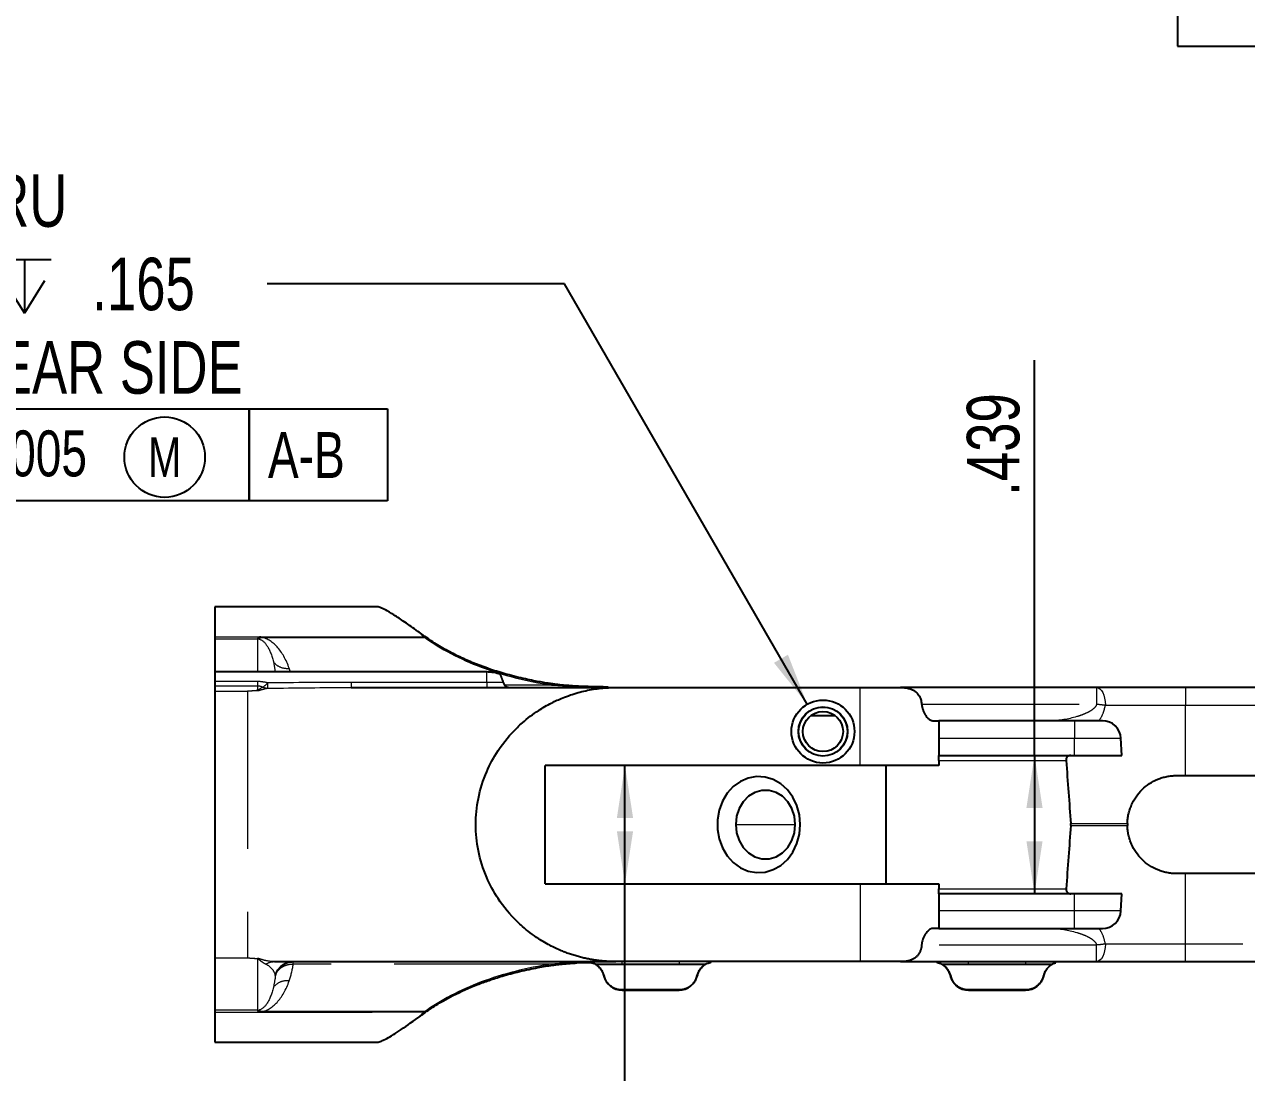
# Model space of a CAD drawing. Header units: inches. Extents: x 0.2 to 16.8, y 0.2 to 10.8.
# Drawn here: x 3.779 to 5.72, y 3.882 to 5.545 of the extents above; entities that cross this region are included whole.
import ezdxf

# ---------------------------------------------------------------- set-up
doc = ezdxf.new("R2010")
doc.units = ezdxf.units.IN
doc.header["$MEASUREMENT"] = 0
doc.linetypes.add('PHANTOM', pattern=[0.5, 0.25, -0.05, 0.05, -0.05, 0.05, -0.05])
doc.layers.add('FORMAT', color=7, linetype='Continuous')
doc.styles.add('SLDTEXTSTYLE0', font='TXT', dxfattribs={"width": 0.75})
doc.dimstyles.new('SLDDIMSTYLE1', dxfattribs={"dimtxt": 0.083333, "dimasz": 0.083333, "dimexe": 0, "dimexo": 0.0625, "dimgap": 0.020833, "dimtad": 0, "dimtih": 1, "dimtoh": 1, "dimdec": 4, "dimlfac": 2, "dimrnd": 1e-09, "dimzin": 4, "dimdsep": 46, "dimtxsty": 'SLDTEXTSTYLE0', "dimsah": 1, "dimcen": 0, "dimadec": 0, "dimazin": 1, "dimtol": 1, "dimtp": 0.0015, "dimtm": 0.0015, "dimtfac": 1, "dimtdec": 4, "dimtofl": 0, "dimtmove": 0, "dimatfit": 3, "dimfxl": 1, "dimfrac": 2, "dimtolj": 1, "dimarcsym": 0})
doc.dimstyles.new('SLDDIMSTYLE10', dxfattribs={"dimtxt": 0.083333, "dimasz": 0.083333, "dimexe": 0, "dimexo": 0.0625, "dimgap": 0.020833, "dimtad": 0, "dimtih": 1, "dimtoh": 1, "dimdec": 3, "dimlfac": 2, "dimrnd": 1e-09, "dimzin": 12, "dimdsep": 46, "dimtxsty": 'SLDTEXTSTYLE0', "dimsah": 1, "dimcen": 0, "dimadec": 0, "dimazin": 3, "dimtfac": 1, "dimtdec": 3, "dimtofl": 0, "dimtmove": 0, "dimatfit": 3, "dimfxl": 1, "dimfrac": 2, "dimtolj": 1, "dimtzin": 12, "dimarcsym": 0})
doc.dimstyles.new('SLDDIMSTYLE17', dxfattribs={"dimtxt": 0.083333, "dimasz": 0.083333, "dimexe": 0, "dimexo": 0.0625, "dimgap": 0.020833, "dimtad": 2, "dimdec": 3, "dimlfac": 2, "dimrnd": 1e-09, "dimzin": 12, "dimdsep": 46, "dimtxsty": 'SLDTEXTSTYLE0', "dimsah": 1, "dimcen": 0.09, "dimadec": 0, "dimazin": 3, "dimtfac": 1, "dimtdec": 3, "dimtofl": 0, "dimtmove": 0, "dimatfit": 3, "dimfxl": 1, "dimfrac": 2, "dimtolj": 1, "dimtzin": 12, "dimarcsym": 0})
doc.dimstyles.new('SLDDIMSTYLE30', dxfattribs={"dimtxt": 0.083333, "dimasz": 0.083333, "dimexe": 0, "dimexo": 0.0625, "dimgap": 0.020833, "dimtad": 0, "dimtih": 1, "dimtoh": 1, "dimdec": 4, "dimlfac": 2, "dimrnd": 1e-09, "dimzin": 4, "dimdsep": 46, "dimtxsty": 'SLDTEXTSTYLE0', "dimsah": 1, "dimcen": 0.09, "dimadec": 0, "dimazin": 1, "dimtol": 1, "dimtm": 0.0025, "dimtfac": 1, "dimtdec": 4, "dimtmove": 0, "dimatfit": 0, "dimfxl": 1, "dimfrac": 2, "dimtolj": 1, "dimtzin": 4, "dimarcsym": 0})

# ---------------------------------------------------------------- blocks, each defined once
blk = doc.blocks.new('_D_1')
at = {"layer": 'FORMAT'}
for p, q in [((5.6101, 6.8232), (5.6101, 5.5108)), ((5.6101, 5.5108), (5.8601, 5.5108))]:
    blk.add_line(p, q, dxfattribs=at)
blk.add_solid([(5.6101, 6.8232), (5.5973, 6.7399), (5.6229, 6.7399)], dxfattribs=at)
at = {"layer": 'FORMAT', "attachment_point": 1, "style": 'SLDTEXTSTYLE0'}
for s, insert, char_height in [('%%c', (5.8601, 5.552), 0.08333), ('.1560', (5.9859, 5.552), 0.08333), ('±.0015 THRU', (6.2629, 5.552), 0.083333)]:
    blk.add_mtext(s, dxfattribs=dict(at, insert=insert, char_height=char_height))
blk = doc.blocks.new('_D_40')
at = {"layer": 'FORMAT'}
for p, q in [((4.7327, 4.1813), (4.7327, 4.3693)), ((4.7327, 3.663), (4.7327, 4.1813)), ((4.9827, 3.663), (4.7327, 3.663))]:
    blk.add_line(p, q, dxfattribs=at)
for points in [[(4.7327, 4.3693), (4.7199, 4.286), (4.7456, 4.286)], [(4.7327, 4.1813), (4.7456, 4.2647), (4.7199, 4.2647)]]:
    blk.add_solid(points, dxfattribs=at)
at = {"layer": 'FORMAT', "attachment_point": 1, "style": 'SLDTEXTSTYLE0'}
for s, insert, char_height in [('.0000', (5.327, 3.7705), 0.08333), ('+', (5.2597, 3.7705), 0.0833), ('.3760', (4.9827, 3.7088), 0.08333), ('.0025', (5.327, 3.6593), 0.08333), ('-', (5.2749, 3.6593), 0.0833)]:
    blk.add_mtext(s, dxfattribs=dict(at, insert=insert, char_height=char_height))
blk = doc.blocks.new('_D_41')
at = {"layer": 'FORMAT'}
for q in [(5.3829, 5.0125), (5.3829, 4.1656)]:
    blk.add_line((5.3829, 4.3851), q, dxfattribs=at)
for points in [[(5.3829, 4.3851), (5.3701, 4.3018), (5.3957, 4.3018)], [(5.3829, 4.1656), (5.3957, 4.2489), (5.3701, 4.2489)]]:
    blk.add_solid(points, dxfattribs=at)
at = {"layer": 'FORMAT', "insert": (5.2755, 4.7971), "char_height": 0.08333, "attachment_point": 1, "rotation": 90, "style": 'SLDTEXTSTYLE0'}
blk.add_mtext('.439', dxfattribs=at)
blk = doc.blocks.new('SW_SYMBOL_HOLE_SPOT')
at = {"layer": 'FORMAT', "color": 0}
for p, q in [((0, 34.45), (0, 2.95)), ((62.99, 2.95), (62.99, 34.45)), ((0, 2.95), (62.99, 2.95))]:
    blk.add_line(p, q, dxfattribs=at)
blk = doc.blocks.new('SW_SYMBOL_HOLE_DEPTH')
at = {"layer": 'FORMAT', "color": 0}
for p, q in [((0, 34.45), (31.5, 34.45)), ((15.75, 34.45), (15.75, 2.95)), ((3.94, 21.85), (15.75, 2.95)), ((27.56, 21.85), (15.75, 2.95))]:
    blk.add_line(p, q, dxfattribs=at)
blk = doc.blocks.new('SW_SYMBOL_HOLE_SINK')
at = {"layer": 'FORMAT', "color": 0}
for p, q in [((0, 34.45), (31.5, 2.95)), ((31.5, 2.95), (62.99, 34.45))]:
    blk.add_line(p, q, dxfattribs=at)
blk = doc.blocks.new('_D_43')
at = {"layer": 'FORMAT'}
for p, q in [((4.6368, 5.1337), (4.1645, 5.1337)), ((5.0221, 4.4663), (4.6368, 5.1337))]:
    blk.add_line(p, q, dxfattribs=at)
blk.add_solid([(5.0221, 4.4663), (4.9915, 4.5449), (4.9693, 4.532)], dxfattribs=at)
at = {"layer": 'FORMAT', "xscale": 0.0027037109, "yscale": 0.0027037109, "zscale": 0.0027037109}
for name, p in [('SW_SYMBOL_HOLE_SPOT', (3.109, 5.079)), ('SW_SYMBOL_HOLE_DEPTH', (3.7367, 5.079)), ('SW_SYMBOL_HOLE_SINK', (2.8554, 4.9466))]:
    blk.add_blockref(name, p, dxfattribs=at)
at = {"layer": 'FORMAT', "attachment_point": 1, "style": 'SLDTEXTSTYLE0'}
for s, insert, char_height in [('%%c', (3.2724, 5.3073), 0.08333), ('.128 THRU', (3.4295, 5.3073), 0.08333), ('%%c', (3.3341, 5.1749), 0.08333), ('.156', (3.4911, 5.1749), 0.08333), ('.165', (3.8871, 5.1749), 0.08333), ('%%c', (3.0805, 5.0425), 0.08333), ('.200 X 90°, NEAR SIDE', (3.2376, 5.0425), 0.083333)]:
    blk.add_mtext(s, dxfattribs=dict(at, insert=insert, char_height=char_height))
blk = doc.blocks.new('SW_SYMBOL_IGTOL_POSI')
at = {"layer": 'FORMAT', "color": 0}
for p, q in [((27.56, -7.87), (27.56, 47.24)), ((0, 19.69), (55.12, 19.69))]:
    blk.add_line(p, q, dxfattribs=at)
blk.add_circle((27.56, 19.69), 15.75, dxfattribs=at)
blk = doc.blocks.new('SW_SYMBOL_CL_M')
at = {"layer": 'FORMAT', "color": 0}
blk.add_circle((31.5, 19.69), 31.5, dxfattribs=at)
at = {"layer": 'FORMAT', "color": 0, "insert": (31.5, 19.69), "char_height": 30.82, "attachment_point": 5, "style": 'SLDTEXTSTYLE0'}
blk.add_mtext('M', dxfattribs=at)
blk = doc.blocks.new('SW_GTOL_13')
at = {"layer": 'FORMAT', "color": 0}
for p, q in [((-0.0219, -0.0365), (-0.0219, 0.1094)), ((-0.0219, 0.1094), (0.124, 0.1094)), ((0.124, 0.1094), (0.124, -0.0365)), ((0.124, -0.0365), (0.124, 0.1094)), ((0.124, 0.1094), (0.6886, 0.1094)), ((0.6886, 0.1094), (0.6886, -0.0365)), ((0.6886, -0.0365), (0.6886, 0.1094)), ((0.6886, 0.1094), (0.9078, 0.1094)), ((0.9078, 0.1094), (0.9078, -0.0365)), ((0.124, -0.0365), (-0.0219, -0.0365)), ((0.6886, -0.0365), (0.124, -0.0365)), ((0.9078, -0.0365), (0.6886, -0.0365))]:
    blk.add_line(p, q, dxfattribs=at)
at = {"layer": 'FORMAT', "color": 0, "xscale": 0.0020277832, "yscale": 0.0020277832, "zscale": 0.0020277832}
for name, p in [('SW_SYMBOL_IGTOL_POSI', (0, 0.0087)), ('SW_SYMBOL_CL_M', (0.4903, -0.0072))]:
    blk.add_blockref(name, p, dxfattribs=at)
at = {"layer": 'FORMAT', "color": 0, "attachment_point": 1, "style": 'SLDTEXTSTYLE0'}
for s, insert, char_height in [('%%c', (0.1535, 0.0647), 0.0625), ('0.005', (0.2479, 0.0751), 0.07292), ('A-B', (0.7182, 0.0725), 0.07292)]:
    blk.add_mtext(s, dxfattribs=dict(at, insert=insert, char_height=char_height))

msp = doc.modelspace()

# ---------------------------------------------------------------- linework, layer by layer
at = {"color": 7, "linetype": 'Continuous', "lineweight": 25}
for p, q in [((4.338181, 4.620815), (4.081363, 4.620815)), ((4.081363, 4.620815), (4.081363, 4.573173)), ((4.081363, 4.573173), (4.081363, 4.569917)), ((4.081363, 4.569917), (4.081363, 4.517469)), ((4.154395, 4.572656), (4.414448, 4.572656)), ((4.513449, 4.517469), (4.081363, 4.517469)), ((4.081363, 4.517469), (4.081363, 4.502273)), ((4.081363, 4.502273), (4.081363, 4.495616)), ((4.081363, 4.495616), (4.081363, 4.486853)), ((4.081363, 4.486853), (4.081363, 4.063833)), ((4.297891, 4.492863), (4.71806, 4.492863)), ((4.71806, 4.492863), (5.105969, 4.492863)), ((5.105969, 4.492863), (5.17013, 4.492863)), ((5.481513, 4.492863), (5.17013, 4.492863)), ((5.622701, 4.492863), (5.481513, 4.492863)), ((6.063646, 4.492863), (5.622701, 4.492863)), ((5.06676, 4.448079), (5.027462, 4.448079)), ((5.221147, 4.440205), (5.230969, 4.440205)), ((5.446633, 4.440205), (5.230969, 4.440205)), ((5.230969, 4.440205), (5.230969, 4.412223)), ((5.490644, 4.440205), (5.446633, 4.440205)), ((5.230969, 4.412223), (5.230969, 4.385087)), ((5.521554, 4.385087), (5.520132, 4.412223)), ((5.230969, 4.385087), (5.446633, 4.385087)), ((5.230969, 4.377213), (5.230969, 4.385087)), ((5.446633, 4.385087), (5.521554, 4.385087)), ((4.605969, 4.181347), (4.605969, 4.369339)), ((5.147338, 4.369339), (4.605969, 4.369339)), ((5.147338, 4.181347), (5.147338, 4.369339)), ((5.230969, 4.369339), (5.147338, 4.369339)), ((5.230969, 4.377213), (5.230969, 4.369339)), ((5.608134, 4.353099), (5.622701, 4.353099)), ((5.622701, 4.353099), (5.792189, 4.353099)), ((5.622701, 4.197587), (5.608134, 4.197587)), ((5.792189, 4.197587), (5.622701, 4.197587)), ((4.605969, 4.181347), (5.147338, 4.181347)), ((5.147338, 4.181347), (5.230969, 4.181347)), ((5.230969, 4.181347), (5.230969, 4.173473)), ((5.230969, 4.165599), (5.230969, 4.173473)), ((5.230969, 4.165599), (5.230969, 4.138463)), ((5.446633, 4.165599), (5.230969, 4.165599)), ((5.521554, 4.165599), (5.446633, 4.165599)), ((5.520132, 4.138463), (5.521554, 4.165599)), ((5.230969, 4.138463), (5.230969, 4.110481)), ((5.230969, 4.110481), (5.221147, 4.110481)), ((5.230969, 4.110481), (5.446633, 4.110481)), ((5.446633, 4.110481), (5.490644, 4.110481)), ((4.081363, 4.063833), (4.081363, 3.980769)), ((4.176144, 4.057823), (4.71806, 4.057823)), ((4.656242, 4.055787), (4.681182, 4.056489)), ((4.677734, 4.05741), (4.680305, 4.056178)), ((5.105969, 4.057823), (4.71806, 4.057823)), ((4.866279, 4.056178), (4.868958, 4.057433)), ((5.17013, 4.057823), (5.105969, 4.057823)), ((5.17013, 4.057823), (5.481513, 4.057823)), ((5.416489, 4.056182), (5.416084, 4.056359)), ((5.416502, 4.056187), (5.416943, 4.056747)), ((5.481513, 4.057823), (5.622701, 4.057823)), ((5.622701, 4.057823), (6.063646, 4.057823)), ((4.728016, 4.053886), (4.818567, 4.053886)), ((5.278213, 4.053886), (5.368764, 4.053886)), ((4.818567, 4.012816), (4.728016, 4.012816)), ((4.728016, 4.012548), (4.818567, 4.012548)), ((5.368764, 4.012816), (5.278213, 4.012816)), ((5.278213, 4.012548), (5.368764, 4.012548)), ((4.081363, 3.980769), (4.081363, 3.977513)), ((4.081363, 3.977513), (4.081363, 3.92987)), ((4.414448, 3.978029), (4.154395, 3.978029)), ((4.081363, 3.92987), (4.338181, 3.92987))]:
    msp.add_line(p, q, dxfattribs=at)
at = {"color": 8, "linetype": 'PHANTOM', "lineweight": 18}
for p, q in [((4.081363, 4.573173), (4.414685, 4.573173)), ((4.081363, 4.569917), (4.149316, 4.569917)), ((4.149276, 4.569908), (4.149316, 4.569917)), ((4.149276, 4.569908), (4.149276, 4.517469)), ((4.174471, 4.533897), (4.177267, 4.517469)), ((4.149276, 4.502273), (4.081363, 4.502273)), ((4.513449, 4.500975), (4.513449, 4.517469)), ((4.081363, 4.495616), (4.149276, 4.495616)), ((4.081363, 4.486853), (4.133444, 4.486853)), ((4.133444, 4.486853), (4.133444, 4.063833)), ((4.149276, 4.495616), (4.149276, 4.488008)), ((4.513449, 4.500975), (4.297891, 4.500975)), ((4.513449, 4.500975), (4.513449, 4.492863)), ((4.539802, 4.500975), (4.513449, 4.500975)), ((4.616303, 4.496819), (4.542057, 4.496819)), ((5.105969, 4.369339), (5.105969, 4.492863)), ((5.481513, 4.492863), (5.481513, 4.466534)), ((5.622701, 4.492863), (5.622701, 4.46488)), ((5.203708, 4.466534), (5.481513, 4.466534)), ((5.495469, 4.46488), (5.622701, 4.46488)), ((5.622701, 4.353099), (5.622701, 4.46488)), ((5.622701, 4.46488), (6.063646, 4.46488)), ((5.446633, 4.440205), (5.446633, 4.412223)), ((5.230969, 4.412223), (5.446633, 4.412223)), ((5.446633, 4.385087), (5.446633, 4.412223)), ((5.446633, 4.412223), (5.520132, 4.412223)), ((5.230969, 4.377213), (5.433115, 4.377213)), ((4.90857, 4.275343), (5.003185, 4.275343)), ((5.440514, 4.276888), (5.530394, 4.276888)), ((5.440514, 4.273798), (5.530394, 4.273798)), ((5.622701, 4.085805), (5.622701, 4.197587)), ((5.105969, 4.181347), (5.105969, 4.057823)), ((5.230969, 4.173473), (5.433115, 4.173473)), ((5.446633, 4.138463), (5.446633, 4.165599)), ((5.446633, 4.138463), (5.230969, 4.138463)), ((5.520132, 4.138463), (5.446633, 4.138463)), ((5.446633, 4.110481), (5.446633, 4.138463)), ((5.481513, 4.084152), (5.203708, 4.084152)), ((5.481513, 4.057823), (5.481513, 4.084152)), ((5.622701, 4.085805), (5.495469, 4.085805)), ((5.622701, 4.057823), (5.622701, 4.085805)), ((6.063646, 4.085805), (5.622701, 4.085805)), ((4.081363, 4.063833), (4.133444, 4.063833)), ((4.149276, 4.062678), (4.149276, 3.980778)), ((4.206191, 4.053867), (4.206191, 4.057823)), ((4.616303, 4.053867), (4.206191, 4.053867)), ((4.699598, 4.035664), (4.699387, 4.035367)), ((4.847196, 4.035367), (4.846985, 4.035664)), ((5.249815, 4.035681), (5.249586, 4.035368)), ((5.397393, 4.035367), (5.397181, 4.035664)), ((4.728016, 4.012548), (4.728016, 4.012816)), ((4.818567, 4.012816), (4.818567, 4.012548)), ((5.278213, 4.012548), (5.278213, 4.012816)), ((5.368764, 4.012816), (5.368764, 4.012548)), ((4.149316, 3.980769), (4.081363, 3.980769)), ((4.081363, 3.977513), (4.414685, 3.977513)), ((4.149276, 3.980778), (4.149316, 3.980769))]:
    msp.add_line(p, q, dxfattribs=at)
at = {"color": 8, "linetype": 'PHANTOM', "lineweight": 18, "flags": 128}
for points in [[(5.481513, 4.492863), (5.48415, 4.492332), (5.486692, 4.490761), (5.489048, 4.488204), (5.491133, 4.484754), (5.492873, 4.480534), (5.494205, 4.475697), (5.495081, 4.470416), (5.495469, 4.46488)], [(5.495469, 4.085805), (5.495081, 4.08027), (5.494205, 4.074989), (5.492873, 4.070152), (5.491133, 4.065932), (5.489048, 4.062482), (5.486692, 4.059925), (5.48415, 4.058353), (5.481513, 4.057823)]]:
    msp.add_lwpolyline(points, dxfattribs=at)
at = {"color": 7, "linetype": 'Continuous', "lineweight": 25, "flags": 128}
for points in [[(5.0111, 4.275343), (5.009748, 4.290692), (5.005748, 4.305413), (4.999264, 4.318902), (4.990561, 4.330608), (4.979995, 4.340052), (4.968, 4.346847), (4.955065, 4.350714), (4.941721, 4.351495), (4.928514, 4.349159), (4.915984, 4.3438), (4.904645, 4.33564), (4.894961, 4.32501), (4.887328, 4.312347), (4.882059, 4.298169), (4.87937, 4.283057), (4.87937, 4.267629), (4.882059, 4.252516), (4.887328, 4.238339), (4.894961, 4.225676), (4.904645, 4.215046), (4.915984, 4.206885), (4.928514, 4.201527), (4.941721, 4.199191), (4.955065, 4.199972), (4.968, 4.203839), (4.979995, 4.210634), (4.990561, 4.220077), (4.999264, 4.231784), (5.005748, 4.245273), (5.009748, 4.259994), (5.0111, 4.275343)], [(4.90857, 4.275343), (4.909945, 4.26227), (4.913989, 4.249957), (4.920467, 4.239119), (4.929004, 4.230387), (4.939102, 4.224267), (4.950175, 4.221115), (4.96158, 4.221115), (4.972653, 4.224267), (4.982751, 4.230387), (4.991288, 4.239119), (4.997766, 4.249957), (5.00181, 4.26227), (5.003185, 4.275343), (5.00181, 4.288416), (4.997766, 4.300729), (4.991288, 4.311567), (4.982751, 4.320299), (4.972653, 4.326419), (4.96158, 4.329571), (4.950175, 4.329571), (4.939102, 4.326419), (4.929004, 4.320299), (4.920467, 4.311567), (4.913989, 4.300729), (4.909945, 4.288416), (4.90857, 4.275343)]]:
    msp.add_lwpolyline(points, dxfattribs=at)
at = {"color": 7, "linetype": 'Continuous', "lineweight": 25}
for radius in [0.05, 0.039, 0.038878, 0.031875]:
    msp.add_circle((5.047111, 4.422981), radius, dxfattribs=at)
at = {"color": 8, "linetype": 'PHANTOM', "lineweight": 18}
for centre, radius, start, end in [((4.439602, 4.562755), 0.030085, 154.298858, 156.956414), ((4.299806, 2.316143), 2.177075, 93.964783, 94.382549), ((4.30551, 1.904239), 2.588339, 93.456431, 93.811684), ((4.629641, 4.489056), 0.015432, 142.086612, 149.80021), ((4.30551, 6.646447), 2.588339, 266.188316, 266.543569), ((4.299806, 6.234543), 2.177075, 265.617451, 266.035217), ((4.629641, 4.06163), 0.015432, 210.19979, 217.913388), ((4.439602, 3.987931), 0.030085, 203.043597, 205.701142)]:
    msp.add_arc(centre, radius, start, end, dxfattribs=at)
at = {"color": 7, "linetype": 'Continuous', "lineweight": 25}
for centre, radius, start, end in [((4.513449, 4.45743), 0.060039, 68.876891, 90), ((5.490644, 4.410678), 0.029528, 3, 90), ((5.419787, 4.275343), 0.020785, 355.736205, 4.263795), ((5.608121, 4.275343), 0.077743, 178.861013, 181.138987), ((5.490644, 4.140008), 0.029528, 270, 357), ((4.728016, 4.042075), 0.029528, 192.697231, 270), ((4.818567, 4.042075), 0.029528, 270, 347.321517), ((5.278213, 4.042075), 0.029528, 192.679854, 270), ((5.368764, 4.042075), 0.029528, 270, 347.31909)]:
    msp.add_arc(centre, radius, start, end, dxfattribs=at)
at = {"color": 8, "linetype": 'PHANTOM', "lineweight": 18}
for centre, major_axis, ratio, start_param, end_param in [((4.149276, 4.494655), (0, 0.075253), 0.39237742, 6.19638491, 6.28318531), ((4.16279, 4.479404), (-0.006502, 0.088334), 0.5096865, 5.12006662, 5.19452247), ((4.149299, 4.509524), (-0.002052, 0.022255), 0.31384854, 2.85272127, 2.87806085), ((4.149299, 4.041162), (0.002052, 0.022255), 0.31384869, 0.26353198, 0.28887157), ((4.16279, 4.071282), (0.006502, 0.088334), 0.5096865, 4.23025549, 4.55158555), ((4.149276, 4.056031), (0, 0.075253), 0.39237742, 3.14159265, 3.22839305)]:
    msp.add_ellipse(centre, major_axis=major_axis, ratio=ratio, start_param=start_param, end_param=end_param, dxfattribs=at)
at = {"color": 7, "linetype": 'Continuous', "lineweight": 25}
msp.add_ellipse((4.477381, 4.543967), major_axis=(0.120471, -0.058277), ratio=0.00881544, start_param=4.14219292, end_param=4.16933165, dxfattribs=at)
for points, knots in [([(4.404078, 4.581961), (4.396898, 4.587084), (4.382823, 4.597127), (4.365628, 4.608471), (4.352699, 4.616036), (4.343959, 4.619764), (4.339386, 4.621236), (4.33819, 4.620809), (4.338181, 4.620806)], [0, 0, 0, 0, 0.23047988, 0.45181707, 0.6655985, 0.83354932, 0.99875081, 1, 1, 1, 1]), ([(4.154395, 4.572656), (4.153697, 4.572641), (4.15265, 4.572618), (4.151479, 4.572231), (4.150813, 4.57178), (4.150328, 4.571211), (4.149989, 4.570708), (4.14974, 4.570336), (4.149563, 4.570122), (4.149465, 4.569991), (4.149353, 4.569935), (4.149316, 4.569917)], [0, 0, 0, 0, 0.19939692, 0.29871492, 0.40840951, 0.55485462, 0.73732076, 0.84430011, 0.9235092, 0.97520031, 1, 1, 1, 1]), ([(4.617466, 4.498538), (4.615048, 4.498898), (4.609599, 4.499709), (4.600587, 4.501206), (4.589845, 4.503166), (4.577437, 4.505694), (4.563438, 4.508892), (4.540202, 4.514872), (4.514144, 4.523109), (4.490695, 4.532293), (4.476008, 4.538752), (4.465127, 4.543914), (4.454285, 4.54947), (4.443524, 4.55543), (4.43291, 4.561809), (4.422444, 4.5686), (4.415845, 4.573376), (4.412493, 4.575802)], [0, 0, 0, 0, 0.02890463, 0.06514756, 0.10879015, 0.15991368, 0.21862209, 0.28504437, 0.45921382, 0.57066222, 0.62593117, 0.68317325, 0.74241898, 0.80369756, 0.86703668, 0.93246256, 1, 1, 1, 1]), ([(4.414685, 4.573173), (4.414898, 4.573069), (4.41507, 4.572927), (4.414969, 4.572703), (4.414687, 4.572656), (4.414448, 4.572656)], [0, 0, 0, 0, 0.5, 0.5, 1, 1, 1, 1]), ([(4.539802, 4.500975), (4.539568, 4.501677), (4.539117, 4.503023), (4.538497, 4.504777), (4.537956, 4.506256), (4.537444, 4.507621), (4.536959, 4.508886), (4.536402, 4.510292), (4.535868, 4.511609), (4.535431, 4.512663), (4.535155, 4.51331), (4.53512, 4.513389), (4.535103, 4.513428)], [0, 0, 0, 0, 0.09227919, 0.17696107, 0.25390655, 0.32300065, 0.40879201, 0.49158084, 0.62300033, 0.75152887, 0.87718064, 1, 1, 1, 1]), ([(4.71806, 4.057823), (4.715801, 4.057843), (4.711259, 4.057883), (4.704413, 4.058207), (4.697503, 4.058733), (4.690538, 4.059486), (4.683524, 4.060466), (4.676469, 4.061682), (4.669382, 4.063138), (4.662273, 4.064841), (4.65515, 4.066795), (4.648023, 4.069006), (4.640903, 4.071478), (4.630018, 4.075671), (4.61464, 4.082701), (4.592837, 4.095313), (4.575114, 4.108752), (4.552773, 4.129364), (4.53194, 4.154472), (4.511152, 4.192892), (4.498698, 4.232706), (4.494435, 4.275343), (4.498698, 4.317979), (4.511152, 4.357793), (4.53194, 4.396213), (4.552773, 4.421322), (4.575115, 4.441935), (4.592837, 4.455373), (4.61464, 4.467984), (4.631653, 4.475762), (4.645915, 4.481062), (4.658135, 4.484822), (4.670332, 4.487834), (4.682457, 4.490127), (4.694468, 4.491715), (4.706322, 4.492685), (4.714172, 4.492804), (4.71806, 4.492863)], [0, 0, 0, 0, 0.00982598, 0.01976326, 0.02981163, 0.03997086, 0.05024073, 0.06062103, 0.0711115, 0.08171194, 0.09242209, 0.10324174, 0.11417066, 0.12520863, 0.15398483, 0.18763007, 0.2346303, 0.250344, 0.31988167, 0.37524417, 0.43953962, 0.50000521, 0.56046947, 0.62476626, 0.68012584, 0.74966642, 0.765385, 0.81238036, 0.84602314, 0.87480181, 0.89365499, 0.91218751, 0.93039823, 0.948286, 0.96584964, 0.983088, 1, 1, 1, 1]), ([(4.54774, 4.492863), (4.547377, 4.492881), (4.546657, 4.492917), (4.545649, 4.493202), (4.544706, 4.493641), (4.543835, 4.494239), (4.542854, 4.495142), (4.541803, 4.496504), (4.540711, 4.498477), (4.540109, 4.500131), (4.539802, 4.500975)], [0, 0, 0, 0, 0.10313168, 0.20461058, 0.30447021, 0.40273464, 0.49942052, 0.65942451, 0.82634441, 1, 1, 1, 1]), ([(4.656242, 4.494899), (4.653722, 4.495046), (4.64863, 4.495343), (4.640957, 4.495914), (4.633181, 4.496614), (4.625324, 4.497459), (4.620097, 4.498177), (4.617466, 4.498538)], [0, 0, 0, 0, 0.19275318, 0.38952258, 0.589946, 0.79360089, 1, 1, 1, 1]), ([(4.695422, 4.493795), (4.692755, 4.493823), (4.687444, 4.493879), (4.679525, 4.494027), (4.671687, 4.494235), (4.663929, 4.494508), (4.658798, 4.494769), (4.656242, 4.494899)], [0, 0, 0, 0, 0.20343477, 0.4050495, 0.60494555, 0.80322687, 1, 1, 1, 1]), ([(5.17013, 4.492863), (5.171291, 4.492848), (5.173575, 4.49282), (5.176858, 4.492575), (5.179962, 4.492168), (5.182882, 4.491579), (5.18562, 4.490803), (5.188174, 4.489835), (5.190546, 4.48867), (5.192735, 4.487306), (5.194987, 4.485551), (5.197219, 4.483311), (5.19931, 4.480484), (5.201014, 4.477351), (5.20232, 4.47395), (5.203263, 4.470334), (5.20356, 4.467798), (5.203708, 4.466534)], [0, 0, 0, 0, 0.071862015, 0.141452312, 0.208858588, 0.27417734, 0.337514603, 0.398986665, 0.45872071, 0.516855324, 0.573540828, 0.649935219, 0.723415764, 0.794533361, 0.863895229, 0.932155457, 1, 1, 1, 1]), ([(5.203708, 4.466534), (5.203784, 4.465815), (5.203937, 4.464354), (5.204331, 4.462183), (5.204847, 4.460004), (5.205499, 4.457837), (5.206562, 4.454935), (5.208315, 4.451273), (5.210774, 4.447432), (5.213194, 4.444617), (5.214983, 4.442987), (5.216535, 4.441817), (5.21805, 4.440926), (5.219712, 4.44031), (5.220688, 4.440239), (5.221147, 4.440205)], [0, 0, 0, 0, 0.04671421, 0.09491049, 0.14472919, 0.19629742, 0.2497298, 0.36248726, 0.49691697, 0.62205902, 0.70516213, 0.74988344, 0.84243027, 0.92579082, 1, 1, 1, 1]), ([(5.44049, 4.385087), (5.44018, 4.385078), (5.439566, 4.385059), (5.438669, 4.384905), (5.437222, 4.384491), (5.435753, 4.383657), (5.434469, 4.382249), (5.433685, 4.380917), (5.433105, 4.379225), (5.433112, 4.377876), (5.433115, 4.377213)], [0, 0, 0, 0, 0.08664899, 0.1714323, 0.25491733, 0.50709836, 0.62144404, 0.72965442, 0.86720004, 1, 1, 1, 1]), ([(5.530394, 4.276888), (5.530436, 4.278161), (5.530521, 4.280702), (5.53088, 4.284487), (5.531408, 4.288237), (5.532123, 4.291951), (5.533022, 4.295629), (5.534107, 4.299271), (5.535379, 4.302878), (5.538233, 4.309856), (5.543691, 4.31975), (5.553363, 4.331189), (5.565018, 4.340662), (5.576199, 4.346544), (5.585695, 4.349926), (5.593054, 4.351751), (5.600546, 4.35289), (5.605601, 4.353029), (5.608134, 4.353099)], [0, 0, 0, 0, 0.03128656, 0.06242799, 0.09350679, 0.12460634, 0.15581019, 0.1872014, 0.21886189, 0.25087183, 0.37506241, 0.49997404, 0.62585376, 0.75055877, 0.81367538, 0.87590759, 0.93782372, 1, 1, 1, 1]), ([(5.608134, 4.197587), (5.606865, 4.197604), (5.604332, 4.197639), (5.600552, 4.197923), (5.596803, 4.198376), (5.593086, 4.199016), (5.589402, 4.199837), (5.585753, 4.200841), (5.582139, 4.202029), (5.575083, 4.204727), (5.565018, 4.210025), (5.553365, 4.219495), (5.543691, 4.230937), (5.537621, 4.241939), (5.534025, 4.251348), (5.532043, 4.258698), (5.530752, 4.26619), (5.530513, 4.271258), (5.530394, 4.273798)], [0, 0, 0, 0, 0.03116081, 0.06218659, 0.09314893, 0.12411991, 0.15517161, 0.18637556, 0.21780232, 0.24952099, 0.37420005, 0.50010624, 0.62499205, 0.74920891, 0.81285047, 0.87542183, 0.93758261, 1, 1, 1, 1]), ([(5.433115, 4.173473), (5.433101, 4.17314), (5.433075, 4.17248), (5.433189, 4.171504), (5.433419, 4.170564), (5.433931, 4.169258), (5.434957, 4.167736), (5.436606, 4.166498), (5.438489, 4.165727), (5.439812, 4.165642), (5.44049, 4.165599)], [0, 0, 0, 0, 0.06703086, 0.13321636, 0.2005979, 0.27111507, 0.44195521, 0.63038941, 0.81049454, 1, 1, 1, 1]), ([(5.221147, 4.110481), (5.220811, 4.110463), (5.220107, 4.110424), (5.218939, 4.110101), (5.217631, 4.109525), (5.216385, 4.108755), (5.214992, 4.107707), (5.213203, 4.106077), (5.210788, 4.103273), (5.208328, 4.099434), (5.20637, 4.095358), (5.205042, 4.091499), (5.204142, 4.087853), (5.20385, 4.085363), (5.203708, 4.084152)], [0, 0, 0, 0, 0.05457767, 0.11436041, 0.17936526, 0.24960529, 0.29503413, 0.37721998, 0.50268134, 0.63695167, 0.74957206, 0.83786876, 0.92114682, 1, 1, 1, 1]), ([(5.203708, 4.084152), (5.203634, 4.083436), (5.203486, 4.082004), (5.203107, 4.079907), (5.202615, 4.077866), (5.201998, 4.075891), (5.201259, 4.073992), (5.200397, 4.072176), (5.199413, 4.070449), (5.198307, 4.06882), (5.197078, 4.067292), (5.19504, 4.065149), (5.191923, 4.062704), (5.187431, 4.060426), (5.182281, 4.058875), (5.176496, 4.057969), (5.172294, 4.057873), (5.17013, 4.057823)], [0, 0, 0, 0, 0.03834776, 0.07668114, 0.11512363, 0.15379766, 0.19282349, 0.23231815, 0.27239458, 0.31316089, 0.35471978, 0.39716822, 0.50539316, 0.61889898, 0.73864496, 0.86544889, 1, 1, 1, 1]), ([(4.177733, 4.035955), (4.1794, 4.042174), (4.183159, 4.047826), (4.19337, 4.055614), (4.199765, 4.057823), (4.206191, 4.057823)], [0, 0, 0, 0, 0.5, 0.5, 1, 1, 1, 1]), ([(4.617466, 4.052147), (4.61966, 4.052452), (4.624024, 4.053057), (4.630585, 4.053799), (4.637096, 4.054436), (4.643545, 4.05497), (4.649916, 4.055422), (4.654146, 4.055666), (4.656242, 4.055787)], [0, 0, 0, 0, 0.17217631, 0.34250624, 0.51069842, 0.676493, 0.83966062, 1, 1, 1, 1]), ([(4.677495, 4.057471), (4.677468, 4.057462), (4.676875, 4.057269), (4.678611, 4.056717), (4.680266, 4.056191)], [0, 0, 0, 0, 0.04658607, 1, 1, 1, 1]), ([(4.680285, 4.056184), (4.68256, 4.05521), (4.687108, 4.053261), (4.692674, 4.048266), (4.697069, 4.04222), (4.698563, 4.037504), (4.69931, 4.035147)], [0, 0, 0, 0, 0.25001688, 0.49998645, 0.75011235, 1, 1, 1, 1]), ([(4.847273, 4.035147), (4.84802, 4.037504), (4.849515, 4.04222), (4.853909, 4.048266), (4.859476, 4.053261), (4.864024, 4.05521), (4.866298, 4.056184)], [0, 0, 0, 0, 0.24988931, 0.50001537, 0.74998353, 1, 1, 1, 1]), ([(4.866317, 4.056191), (4.868257, 4.056746), (4.870332, 4.057339), (4.869069, 4.057461), (4.868986, 4.057469)], [0, 0, 0, 0, 0.93421061, 1, 1, 1, 1]), ([(5.227823, 4.057466), (5.227739, 4.057458), (5.226512, 4.057335), (5.228578, 4.056736), (5.230501, 4.056178)], [0, 0, 0, 0, 0.06858481, 1, 1, 1, 1]), ([(5.227749, 4.057498), (5.227601, 4.057482), (5.226499, 4.057362), (5.228624, 4.056734), (5.230462, 4.056191)], [0, 0, 0, 0, 0.13452282, 1, 1, 1, 1]), ([(5.230482, 4.056184), (5.232756, 4.05521), (5.237304, 4.053262), (5.24287, 4.048267), (5.247264, 4.042221), (5.24876, 4.037505), (5.249507, 4.035148)], [0, 0, 0, 0, 0.25001483, 0.49997705, 0.75010377, 1, 1, 1, 1]), ([(5.39747, 4.035144), (5.398215, 4.037502), (5.399707, 4.042219), (5.404103, 4.048266), (5.409672, 4.053261), (5.414221, 4.05521), (5.416495, 4.056184)], [0, 0, 0, 0, 0.249850871, 0.499974717, 0.74997448, 1, 1, 1, 1]), ([(4.412493, 3.974884), (4.413917, 3.975929), (4.417469, 3.978538), (4.424098, 3.983136), (4.433256, 3.989107), (4.445236, 3.996287), (4.466261, 4.007682), (4.490427, 4.018566), (4.517205, 4.028405), (4.539372, 4.035501), (4.560768, 4.041227), (4.579884, 4.045529), (4.593744, 4.048267), (4.606091, 4.050435), (4.613865, 4.051605), (4.617466, 4.052147)], [0, 0, 0, 0, 0.028968998, 0.072309423, 0.12984076, 0.201319875, 0.286439685, 0.484896364, 0.572474954, 0.666863861, 0.786187124, 0.850096287, 0.906965536, 0.956904295, 1, 1, 1, 1]), ([(4.685438, 4.053886), (4.685492, 4.053886), (4.685612, 4.053885), (4.685971, 4.053885), (4.686507, 4.053887), (4.687533, 4.053883), (4.689439, 4.053886), (4.693203, 4.053893), (4.698197, 4.053885), (4.704005, 4.053887), (4.709702, 4.053886), (4.715194, 4.053886), (4.719554, 4.053886), (4.723825, 4.053886), (4.72664, 4.053886), (4.728016, 4.053886)], [0, 0, 0, 0, 0.04057271, 0.09139621, 0.15167341, 0.1933868, 0.30264868, 0.43047727, 0.54550291, 0.63801938, 0.75571498, 0.82085497, 0.88324587, 0.94294217, 1, 1, 1, 1]), ([(4.699387, 4.035367), (4.699202, 4.036061), (4.698822, 4.037484), (4.698023, 4.039608), (4.697021, 4.041768), (4.695785, 4.043936), (4.694214, 4.04622), (4.692109, 4.048714), (4.689221, 4.051467), (4.686771, 4.053034), (4.685438, 4.053886)], [0, 0, 0, 0, 0.09043752, 0.1855772, 0.28548423, 0.39019714, 0.49972401, 0.63428277, 0.80104904, 1, 1, 1, 1]), ([(4.818567, 4.053886), (4.819434, 4.053886), (4.821162, 4.053886), (4.823738, 4.053886), (4.826281, 4.053886), (4.828781, 4.053886), (4.832772, 4.053887), (4.837754, 4.053887), (4.843003, 4.053887), (4.848448, 4.053886), (4.8538, 4.053886), (4.857345, 4.053887), (4.859043, 4.053886), (4.860098, 4.053887), (4.860808, 4.053884), (4.861045, 4.053886), (4.861145, 4.053886)], [0, 0, 0, 0, 0.035944033, 0.07171656, 0.107332267, 0.142801743, 0.178133415, 0.280102628, 0.367188187, 0.439293892, 0.582807025, 0.725271349, 0.793832634, 0.837476525, 0.931061184, 1, 1, 1, 1]), ([(4.861145, 4.053886), (4.860442, 4.053459), (4.859092, 4.052638), (4.857281, 4.051257), (4.855714, 4.049884), (4.854379, 4.048544), (4.853254, 4.047271), (4.851702, 4.045316), (4.849935, 4.042578), (4.848223, 4.038983), (4.847529, 4.036539), (4.847196, 4.035367)], [0, 0, 0, 0, 0.10357236, 0.19906419, 0.28651042, 0.36591281, 0.43726298, 0.5005536, 0.68029921, 0.84672447, 1, 1, 1, 1]), ([(5.235639, 4.053886), (5.2357, 4.053886), (5.235833, 4.053885), (5.236231, 4.053885), (5.236991, 4.053885), (5.23813, 4.053888), (5.240064, 4.053885), (5.242845, 4.05389), (5.24724, 4.053887), (5.252662, 4.053886), (5.258041, 4.053887), (5.263403, 4.053886), (5.26811, 4.053886), (5.273082, 4.053886), (5.27649, 4.053886), (5.278213, 4.053886)], [0, 0, 0, 0, 0.04526323, 0.09903371, 0.16036146, 0.25012502, 0.30102309, 0.40779819, 0.52095984, 0.6132552, 0.72334693, 0.79024096, 0.85865518, 0.92857585, 1, 1, 1, 1]), ([(5.249586, 4.035368), (5.249398, 4.036071), (5.249002, 4.03755), (5.248144, 4.039805), (5.24701, 4.042186), (5.245538, 4.044647), (5.243698, 4.047136), (5.241446, 4.049577), (5.238774, 4.051923), (5.236705, 4.053218), (5.235639, 4.053886)], [0, 0, 0, 0, 0.09170894, 0.19285794, 0.30352252, 0.4237525, 0.55355236, 0.69288006, 0.84168334, 1, 1, 1, 1]), ([(5.368764, 4.053886), (5.369621, 4.053886), (5.371329, 4.053886), (5.373872, 4.053886), (5.376379, 4.053886), (5.378841, 4.053886), (5.383775, 4.053887), (5.390184, 4.053887), (5.397664, 4.053886), (5.40368, 4.053886), (5.407499, 4.053887), (5.409379, 4.053885), (5.410433, 4.053886), (5.411049, 4.053884), (5.411252, 4.053886), (5.41134, 4.053886)], [0, 0, 0, 0, 0.03556097, 0.07089238, 0.1060096, 0.14092391, 0.1756443, 0.31947811, 0.43230818, 0.57441457, 0.71575394, 0.80281865, 0.85766797, 0.93845611, 1, 1, 1, 1]), ([(5.41134, 4.053886), (5.410702, 4.0535), (5.409458, 4.052748), (5.407755, 4.051479), (5.40623, 4.050181), (5.40488, 4.048866), (5.40369, 4.04756), (5.402652, 4.046281), (5.401752, 4.045045), (5.400978, 4.043867), (5.399823, 4.041917), (5.398468, 4.03914), (5.397743, 4.036596), (5.397393, 4.035367)], [0, 0, 0, 0, 0.09402531, 0.18305736, 0.26712516, 0.34623259, 0.42037271, 0.48953664, 0.55371806, 0.61291486, 0.66712898, 0.83930609, 1, 1, 1, 1]), ([(4.728016, 4.012816), (4.727186, 4.012836), (4.725528, 4.012877), (4.723066, 4.013204), (4.720656, 4.013718), (4.718327, 4.014427), (4.7161, 4.01531), (4.713996, 4.016347), (4.71203, 4.017517), (4.710214, 4.018796), (4.708554, 4.02016), (4.707052, 4.021585), (4.705707, 4.02305), (4.704515, 4.024532), (4.703469, 4.026015), (4.70256, 4.027482), (4.701778, 4.028919), (4.701113, 4.030315), (4.700552, 4.031662), (4.700085, 4.032951), (4.699699, 4.034178), (4.69949, 4.03498), (4.69939, 4.035368)], [0, 0, 0, 0, 0.06340414, 0.12663932, 0.18941442, 0.25144554, 0.3124627, 0.37221554, 0.43047806, 0.48705192, 0.54176838, 0.594489, 0.6451051, 0.69353632, 0.73972838, 0.7836505, 0.82529234, 0.86466109, 0.90177843, 0.9366778, 0.9694018, 1, 1, 1, 1]), ([(4.847193, 4.035368), (4.846975, 4.034568), (4.846509, 4.032858), (4.845466, 4.03022), (4.84402, 4.027381), (4.842062, 4.024428), (4.839524, 4.021478), (4.836361, 4.018689), (4.83258, 4.016237), (4.828252, 4.01433), (4.823518, 4.013059), (4.820225, 4.012897), (4.818567, 4.012816)], [0, 0, 0, 0, 0.06334863, 0.13539066, 0.21642345, 0.30655437, 0.40561055, 0.51304662, 0.62787106, 0.74861876, 0.87339477, 1, 1, 1, 1]), ([(5.278213, 4.012816), (5.277383, 4.012836), (5.275725, 4.012877), (5.273263, 4.013204), (5.270853, 4.013718), (5.268524, 4.014427), (5.266297, 4.01531), (5.264193, 4.016347), (5.262227, 4.017517), (5.260411, 4.018796), (5.258751, 4.02016), (5.257249, 4.021585), (5.255904, 4.02305), (5.254712, 4.024532), (5.253666, 4.026015), (5.252757, 4.027482), (5.251975, 4.028919), (5.251309, 4.030315), (5.250748, 4.031662), (5.250282, 4.032951), (5.249895, 4.034178), (5.249687, 4.03498), (5.249587, 4.035368)], [0, 0, 0, 0, 0.06340398, 0.12663903, 0.18941402, 0.25144507, 0.31246218, 0.372215, 0.43047752, 0.48705139, 0.54176788, 0.59448855, 0.6451047, 0.69353598, 0.73972811, 0.78365028, 0.82529218, 0.86466098, 0.90177837, 0.93667776, 0.96940179, 1, 1, 1, 1]), ([(5.39739, 4.035368), (5.397172, 4.034568), (5.396706, 4.032858), (5.395663, 4.03022), (5.394217, 4.027381), (5.392258, 4.024428), (5.38972, 4.021478), (5.386558, 4.018689), (5.382777, 4.016237), (5.378449, 4.01433), (5.373714, 4.013059), (5.370422, 4.012897), (5.368764, 4.012816)], [0, 0, 0, 0, 0.0633486, 0.13539054, 0.2164232, 0.30655397, 0.40561003, 0.51304599, 0.62787041, 0.7486182, 0.87339442, 1, 1, 1, 1]), ([(4.154395, 3.978029), (4.153981, 3.978037), (4.153234, 3.978051), (4.152196, 3.978201), (4.151391, 3.978504), (4.150793, 3.978932), (4.150328, 3.979485), (4.150006, 3.979953), (4.149761, 3.980316), (4.149596, 3.980529), (4.149499, 3.980681), (4.149361, 3.980747), (4.149316, 3.980769)], [0, 0, 0, 0, 0.12130605, 0.21829298, 0.31193717, 0.41891737, 0.55241169, 0.73889703, 0.82386324, 0.90870412, 0.97003592, 1, 1, 1, 1]), ([(4.414448, 3.978029), (4.414761, 3.97803), (4.415018, 3.97796), (4.415039, 3.977715), (4.414867, 3.977602), (4.414685, 3.977513)], [0, 0, 0, 0, 0.5, 0.5, 1, 1, 1, 1]), ([(4.338181, 3.92988), (4.33819, 3.929877), (4.339386, 3.92945), (4.343949, 3.930912), (4.354493, 3.935442), (4.373232, 3.946838), (4.393603, 3.961293), (4.404078, 3.968725)], [0, 0, 0, 0, 0.00124987, 0.16653662, 0.33458475, 0.65787117, 1, 1, 1, 1]), ([(4.404078, 3.968725), (4.405493, 3.969745), (4.406923, 3.970784), (4.409087, 3.972368), (4.409813, 3.972902), (4.410903, 3.973706), (4.411284, 3.973988), (4.411974, 3.974499), (4.412259, 3.974711), (4.412493, 3.974884)], [0, 0, 0, 0, 0.5, 0.5, 0.75, 0.75, 0.875, 0.875, 1, 1, 1, 1])]:
    msp.add_open_spline(points, degree=3, knots=knots, dxfattribs=at)
for points in [[(4.412493, 4.575802), (4.40968, 4.577887), (4.406837, 4.579972), (4.404078, 4.581961)], [(4.706028, 4.493154), (4.702519, 4.493552), (4.698956, 4.493764), (4.695422, 4.493795)], [(5.433115, 4.377213), (5.435606, 4.343102), (5.438072, 4.309667), (5.440514, 4.276888)], [(5.440514, 4.273798), (5.438072, 4.241019), (5.435606, 4.207584), (5.433115, 4.173473)], [(4.414685, 3.977512), (4.413759, 3.977058), (4.412837, 3.976606), (4.411918, 3.976155)]]:
    msp.add_open_spline(points, degree=3, dxfattribs=at)
at = {"color": 8, "linetype": 'PHANTOM', "lineweight": 18}
for points in [[(4.404078, 4.581961), (4.406627, 4.579568), (4.409226, 4.577084), (4.411918, 4.574531)], [(4.154395, 4.572656), (4.153529, 4.571243), (4.152663, 4.570217), (4.151836, 4.569624)], [(4.174471, 4.533897), (4.17701, 4.530252), (4.184441, 4.524371), (4.194588, 4.522857), (4.199666, 4.523298)], [(4.165295, 4.50022), (4.160377, 4.501484), (4.15488, 4.502273), (4.149276, 4.502273)], [(4.149276, 4.502273), (4.149276, 4.499055), (4.149276, 4.496746), (4.149276, 4.495616)], [(4.149276, 4.495616), (4.152078, 4.495616), (4.154827, 4.494841), (4.157285, 4.49363)], [(4.157285, 4.49363), (4.159625, 4.494248), (4.162457, 4.496578), (4.165295, 4.50022)], [(4.297891, 4.500975), (4.253688, 4.500975), (4.209496, 4.500396), (4.165295, 4.50022)], [(4.165295, 4.50022), (4.165352, 4.495511), (4.165408, 4.492511), (4.165452, 4.491872)], [(4.165452, 4.491872), (4.209853, 4.492103), (4.254095, 4.492863), (4.297891, 4.492863)], [(4.616303, 4.496819), (4.629391, 4.495852), (4.642756, 4.49528), (4.656242, 4.494899)], [(5.481513, 4.466534), (5.48636, 4.466093), (5.491203, 4.465519), (5.495469, 4.46488)], [(5.495469, 4.085805), (5.491203, 4.085167), (5.48636, 4.084593), (5.481513, 4.084152)], [(4.16271, 4.053864), (4.166771, 4.056443), (4.171455, 4.057823), (4.176144, 4.057823)], [(4.656242, 4.055787), (4.642756, 4.055405), (4.629391, 4.054834), (4.616303, 4.053867)], [(4.728016, 4.053886), (4.728016, 4.056455), (4.728016, 4.057823), (4.728016, 4.057823)], [(4.818567, 4.057823), (4.818567, 4.057823), (4.818567, 4.056455), (4.818567, 4.053886)], [(5.278213, 4.053886), (5.278213, 4.056455), (5.278213, 4.057823), (5.278213, 4.057823)], [(5.368764, 4.057823), (5.368764, 4.057823), (5.368764, 4.056455), (5.368764, 4.053886)], [(4.177733, 4.035955), (4.177002, 4.029222), (4.1759, 4.02275), (4.174471, 4.016789)], [(4.199666, 4.027388), (4.194588, 4.027828), (4.184441, 4.026315), (4.17701, 4.020433), (4.174471, 4.016789)], [(4.151836, 3.981061), (4.152663, 3.980469), (4.153529, 3.979443), (4.154395, 3.978029)], [(4.411918, 3.976155), (4.409226, 3.973602), (4.406627, 3.971117), (4.404078, 3.968725)]]:
    msp.add_open_spline(points, degree=3, dxfattribs=at)
for points, knots in [([(4.151836, 4.569624), (4.156422, 4.568607), (4.160913, 4.564816), (4.16873, 4.552439), (4.17207, 4.543908), (4.174471, 4.533897)], [0, 0, 0, 0, 0.5, 0.5, 1, 1, 1, 1]), ([(4.199666, 4.523298), (4.194865, 4.537128), (4.188185, 4.548914), (4.17255, 4.566013), (4.163568, 4.571251), (4.154395, 4.572656)], [0, 0, 0, 0, 0.5, 0.5, 1, 1, 1, 1]), ([(4.414448, 4.572656), (4.439748, 4.554127), (4.470315, 4.537998), (4.538826, 4.512287), (4.576722, 4.502664), (4.616303, 4.496819)], [0, 0, 0, 0, 0.5, 0.5, 1, 1, 1, 1]), ([(4.157285, 4.49363), (4.156093, 4.492824), (4.154889, 4.491937), (4.152997, 4.49048), (4.152354, 4.48997), (4.151357, 4.489189), (4.151018, 4.488927), (4.150467, 4.488547), (4.150276, 4.48842), (4.149848, 4.48817), (4.149607, 4.488054), (4.149276, 4.488008)], [0, 0, 0, 0, 0.5, 0.5, 0.75, 0.75, 0.875, 0.875, 0.9375, 0.9375, 1, 1, 1, 1]), ([(4.14946, 4.48787), (4.15013, 4.48791), (4.150616, 4.488009), (4.151475, 4.488219), (4.15186, 4.488324), (4.152965, 4.488637), (4.153645, 4.488849), (4.15564, 4.489467), (4.156926, 4.489851), (4.160699, 4.490893), (4.16309, 4.491451), (4.165452, 4.491872)], [0, 0, 0, 0, 0.0625, 0.0625, 0.125, 0.125, 0.25, 0.25, 0.5, 0.5, 1, 1, 1, 1]), ([(4.157285, 4.49363), (4.15761, 4.493503), (4.158261, 4.493248), (4.159556, 4.492805), (4.161125, 4.492396), (4.16283, 4.492111), (4.164208, 4.491941), (4.165039, 4.491895), (4.165452, 4.491872)], [0, 0, 0, 0, 0.12438213, 0.2488881, 0.49877491, 0.70028924, 0.85060259, 1, 1, 1, 1]), ([(4.297891, 4.500975), (4.297891, 4.498402), (4.297891, 4.49635), (4.297891, 4.49358), (4.297891, 4.492863), (4.297891, 4.492863)], [0, 0, 0, 0, 0.5, 0.5, 1, 1, 1, 1]), ([(5.481513, 4.466534), (5.481078, 4.464169), (5.479482, 4.461929), (5.475231, 4.457873), (5.472624, 4.456071), (5.466838, 4.45284), (5.46365, 4.45141), (5.457027, 4.448826), (5.453612, 4.447665), (5.436429, 4.442442), (5.422106, 4.440205), (5.408916, 4.440205)], [0, 0, 0, 0, 0.125, 0.125, 0.25, 0.25, 0.375, 0.375, 0.5, 0.5, 1, 1, 1, 1]), ([(5.484332, 4.440205), (5.484526, 4.440376), (5.487738, 4.443199), (5.492441, 4.451543), (5.49445, 4.460393), (5.495469, 4.46488)], [0, 0, 0, 0, 0.03081042, 0.50857976, 1, 1, 1, 1]), ([(5.408916, 4.110481), (5.422107, 4.110481), (5.436431, 4.108243), (5.453613, 4.10302), (5.457028, 4.10186), (5.46365, 4.099276), (5.466837, 4.097846), (5.472623, 4.094616), (5.47523, 4.092813), (5.479482, 4.088757), (5.481078, 4.086517), (5.481513, 4.084152)], [0, 0, 0, 0, 0.5, 0.5, 0.625, 0.625, 0.75, 0.75, 0.875, 0.875, 1, 1, 1, 1]), ([(5.495469, 4.085805), (5.49445, 4.090293), (5.492441, 4.099143), (5.487738, 4.107488), (5.484527, 4.11031), (5.484332, 4.110481)], [0, 0, 0, 0, 0.491454723, 0.969242282, 1, 1, 1, 1]), ([(4.149276, 4.062678), (4.14986, 4.062597), (4.150217, 4.062366), (4.150857, 4.06189), (4.151161, 4.061663), (4.152059, 4.060993), (4.152621, 4.060539), (4.154285, 4.059214), (4.155373, 4.058409), (4.158585, 4.056148), (4.160683, 4.054871), (4.16271, 4.053864)], [0, 0, 0, 0, 0.0625, 0.0625, 0.125, 0.125, 0.25, 0.25, 0.5, 0.5, 1, 1, 1, 1]), ([(4.176144, 4.057823), (4.172168, 4.057823), (4.168033, 4.05828), (4.161661, 4.059583), (4.159496, 4.060113), (4.156176, 4.061089), (4.155051, 4.061438), (4.153253, 4.061971), (4.152643, 4.062156), (4.151358, 4.06255), (4.150642, 4.062745), (4.14946, 4.062816)], [0, 0, 0, 0, 0.5, 0.5, 0.75, 0.75, 0.875, 0.875, 0.9375, 0.9375, 1, 1, 1, 1]), ([(4.16271, 4.053864), (4.166341, 4.05206), (4.169582, 4.049517), (4.174729, 4.04337), (4.176646, 4.039776), (4.177733, 4.035955)], [0, 0, 0, 0, 0.5, 0.5, 1, 1, 1, 1]), ([(4.177733, 4.035955), (4.177913, 4.036492), (4.178387, 4.037913), (4.179596, 4.040462), (4.181727, 4.043698), (4.1847, 4.046785), (4.188429, 4.049526), (4.192547, 4.051644), (4.197173, 4.053111), (4.201734, 4.053879), (4.204739, 4.053871), (4.206191, 4.053867)], [0, 0, 0, 0, 0.05070579, 0.13407481, 0.25009322, 0.38941871, 0.50005773, 0.63754291, 0.76652838, 0.88722297, 1, 1, 1, 1]), ([(4.616303, 4.053867), (4.576722, 4.048022), (4.538803, 4.03842), (4.470336, 4.01267), (4.439751, 3.996556), (4.414448, 3.978029)], [0, 0, 0, 0, 0.5, 0.5, 1, 1, 1, 1]), ([(4.174471, 4.016789), (4.17207, 4.006778), (4.16873, 3.998247), (4.160913, 3.98587), (4.156422, 3.982078), (4.151836, 3.981061)], [0, 0, 0, 0, 0.5, 0.5, 1, 1, 1, 1]), ([(4.154395, 3.978029), (4.163568, 3.979435), (4.17255, 3.984673), (4.188185, 4.001772), (4.194865, 4.013558), (4.199666, 4.027388)], [0, 0, 0, 0, 0.5, 0.5, 1, 1, 1, 1])]:
    msp.add_open_spline(points, degree=3, knots=knots, dxfattribs=at)

# ---------------------------------------------------------------- block references
at = {"layer": 'FORMAT'}
msp.add_blockref('SW_GTOL_13', (3.447737, 4.825701), dxfattribs=at)

# ---------------------------------------------------------------- dimensions: what is measured, and where the dimension line sits
for p1, p2, text, dimstyle, picture, middle in [((5.610103, 6.901226), (5.610103, 6.823226), '<> THRU', 'SLDDIMSTYLE1', '_D_1', (6.377549, 5.510827)), ((5.072111, 4.379679), (5.022111, 4.466282), '<> THRU\\P{\\fGDT;v}%%c .156 {\\fGDT;x} .165\\P{\\fGDT;w}%%c .200 X 90°, NEAR SIDE', 'SLDDIMSTYLE10', '_D_43', (3.60548, 5.133688))]:
    dim = msp.add_diameter_dim_2p(p1=p1, p2=p2, text=text, dimstyle=dimstyle, dxfattribs=at)
    dim.commit()
    dim.dimension.update_dxf_attribs({"geometry": picture, "text_midpoint": middle, "dimtype": 163})
for base, p1, p2, dimstyle, picture, middle in [((5.382905, 4.165599), (5.521554, 4.385087), (5.521554, 4.165599), 'SLDDIMSTYLE17', '_D_41', (5.382905, 4.904779)), ((4.732739, 4.369339), (4.605969, 4.181347), (4.605969, 4.369339), 'SLDDIMSTYLE30', '_D_40', (4.732739, 3.66303))]:
    dim = msp.add_linear_dim(base=base, p1=p1, p2=p2, angle=90, dimstyle=dimstyle, dxfattribs=at)
    dim.commit()
    dim.dimension.update_dxf_attribs({"geometry": picture, "text_midpoint": middle, "dimtype": 160})

doc.saveas('drawing.dxf')
